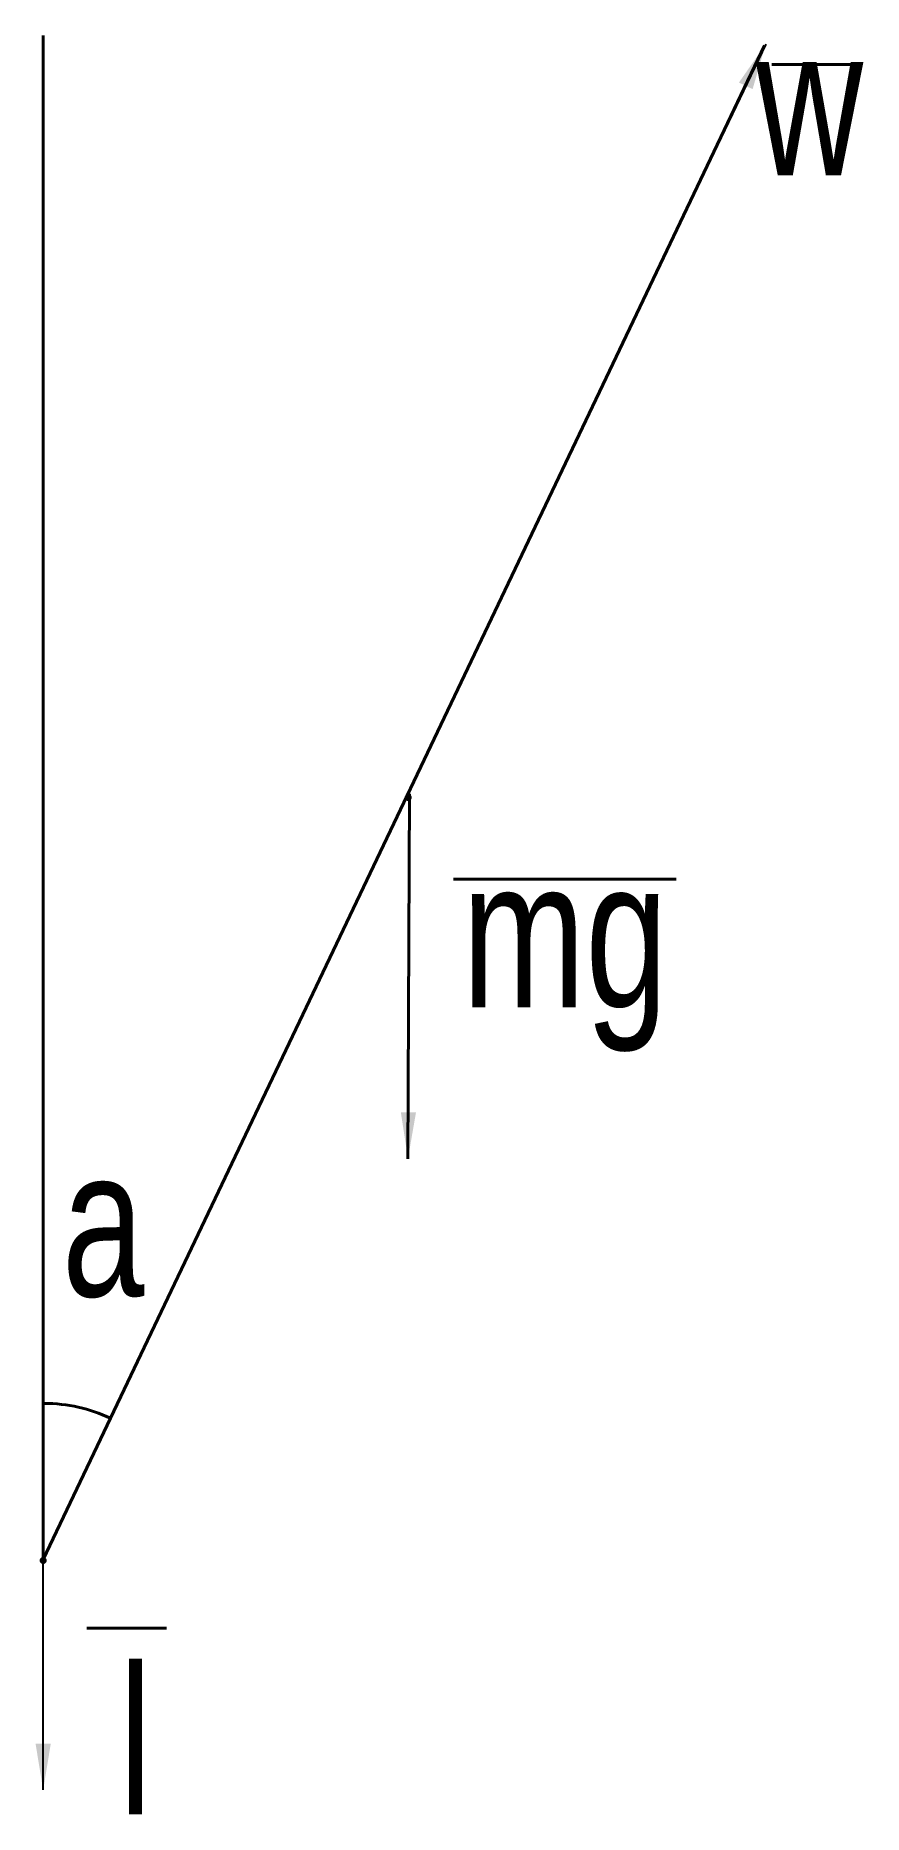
# Model space of a CAD drawing. Header units: millimetres. Extents: x -0.4 to 44.4, y -13.8 to 82.6.
import ezdxf

# ---------------------------------------------------------------- set-up
doc = ezdxf.new("R2010")
doc.units = ezdxf.units.MM
doc.layers.get('0').update_dxf_attribs({"linetype": 'CONTINUOUS', "lineweight": 0})
doc.styles.get("Standard").update_dxf_attribs({"font": 'txt', "width": 0.75})
doc.dimstyles.get("Standard").update_dxf_attribs({"dimtxt": 2.5, "dimasz": 2.5, "dimexe": 1.25, "dimexo": 0.625, "dimtad": 1, "dimtxsty": 'Standard', "dimcen": 2.5, "dimadec": 0, "dimazin": 0, "dimtfac": 1, "dimtmove": 0, "dimatfit": 3, "dimfxl": 1, "dimarcsym": 0})

msp = doc.modelspace()

# ---------------------------------------------------------------- linework, layer by layer
at = {"lineweight": 40}
for p, q in [((0, 82.575), (0, 0.052)), ((0, 0.052), (39.063, 82.031)), ((39.453, 81.002), (43.844, 81.002)), ((19.839, 41.524), (19.75, 21.75)), ((22.217, 36.897), (34.275, 36.897)), ((2.359, -3.67), (6.685, -3.67))]:
    msp.add_line(p, q, dxfattribs=at)
msp.add_arc((0.034, 0.034), 8.476, 64.7865, 89.77706, dxfattribs=at)
at = {"lineweight": 158}
for p in [(19.766, 41.314), (0, 0)]:
    msp.add_point(p, dxfattribs=at)

# ---------------------------------------------------------------- texts
at = {"lineweight": 40, "char_height": 8, "width": 100, "attachment_point": 5}
for s, insert in [('w', (41.5, 79)), ('mg', (28.25, 32.75)), ('a', (3.25, 18.25)), ('l', (5, -9.75))]:
    msp.add_mtext(s, dxfattribs=dict(at, insert=insert))

# ---------------------------------------------------------------- leaders
at = {"lineweight": 40}
for points in [[(39.124, 82.108), (36.507, 76.638)], [(19.755, 21.768), (19.797, 26.298)], [(0, -12.426), (0, 1.206)]]:
    msp.add_leader(points, dimstyle='Standard', dxfattribs=at)

doc.saveas('drawing.dxf')
